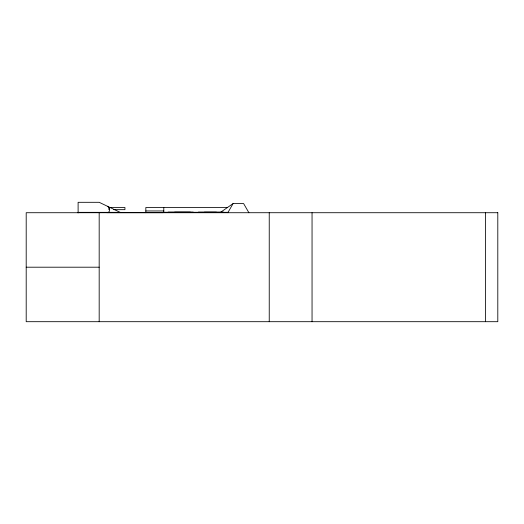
<?xml version="1.0" encoding="UTF-8"?>
<svg xmlns="http://www.w3.org/2000/svg" width="524" height="524" viewBox="0 0 524 524"><rect width="100%" height="100%" fill="white"/><g stroke="black" fill="none" stroke-linecap="round" stroke-linejoin="round"><path stroke-width="0.79" d="M227.822 212.718L233.088 203.587L243.627 203.587L248.893 212.718M220.565 212.318L233.088 203.587M227.468 207.504L145.836 207.504L145.836 212.718M113.728 209.659L124.941 209.659L124.941 207.504L108.92 207.504L108.92 209.659M145.836 210.962L163.789 210.962M168.099 212.135L193.251 212.135M198.347 212.135L223.499 212.135M174.616 212.181L190.454 212.181M204.34 212.2L216.458 212.2M78.109 212.344L120.179 212.344L99.18 202.31L78.109 202.31L78.109 212.941M228.051 212.318L163.789 212.259L163.789 207.504M123.821 212.554L179.097 212.541M106.713 212.665L163.115 212.665M26.2 267.201L99.18 267.201M485.407 212.718L485.407 321.69M312.049 212.718L312.049 321.69M269.238 212.718L269.238 321.69M99.18 212.344L99.18 321.69M107.459 206.266A3.819 3.819 0 0 1 108.573 212.344M497.8 212.718L26.2 212.718L26.2 321.69L497.8 321.69L497.8 212.718"/></g></svg>
